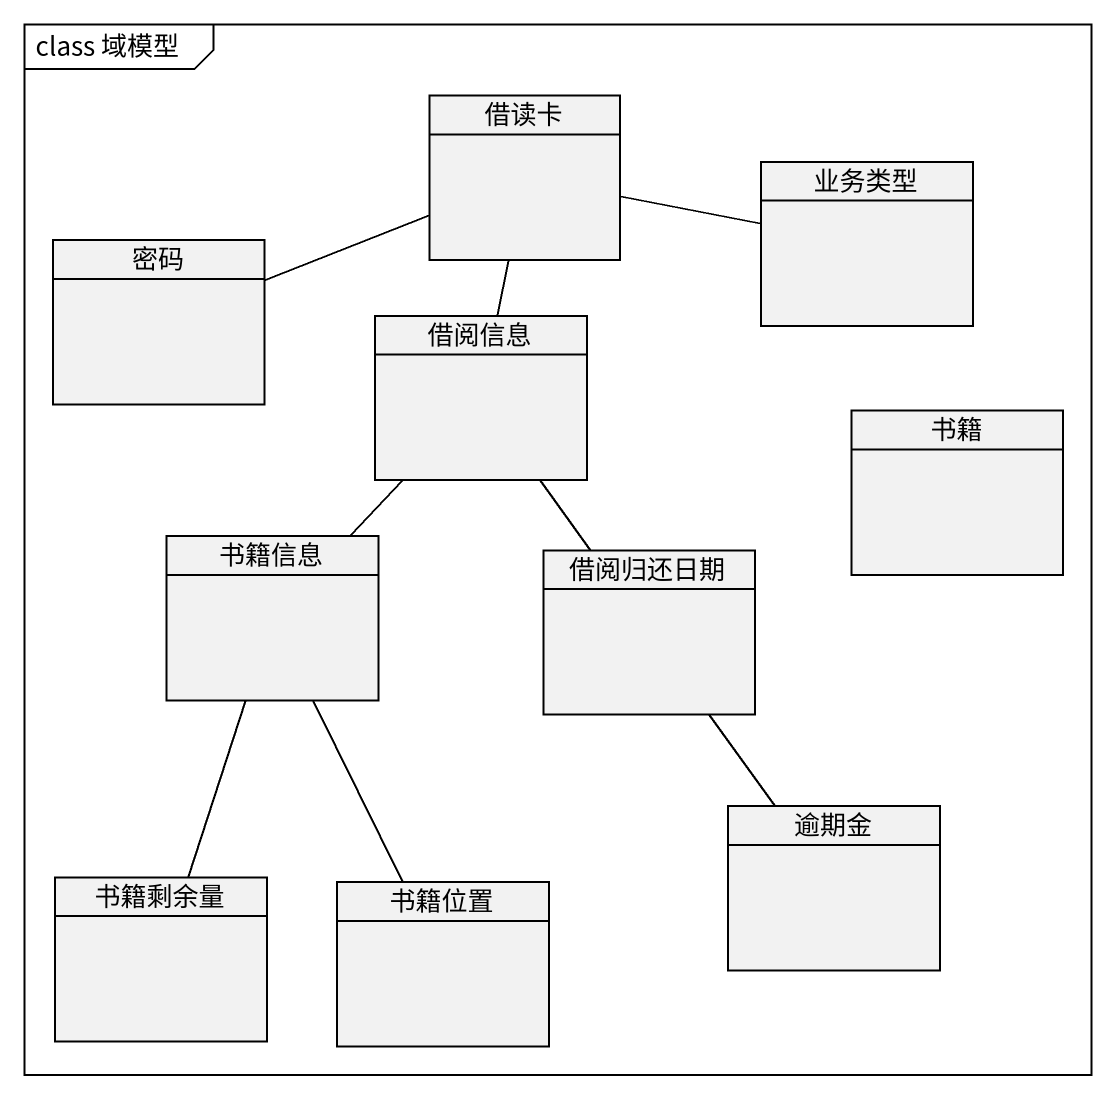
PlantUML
@startuml
mainframe class 域模型
hide circle
hide empty members
class 借读卡
class 业务类型
class 密码
class 借阅信息
class 书籍
class 书籍信息
class 借阅归还日期
class 逾期金
class 书籍剩余量
class 书籍位置
借读卡 -right- 业务类型
借读卡 -left- 密码
借读卡 -- 借阅信息
借阅信息 -- 书籍信息
借阅信息 -- 借阅归还日期
书籍信息 -- 书籍剩余量
书籍信息 -- 书籍位置
借阅归还日期 -- 逾期金
@enduml
